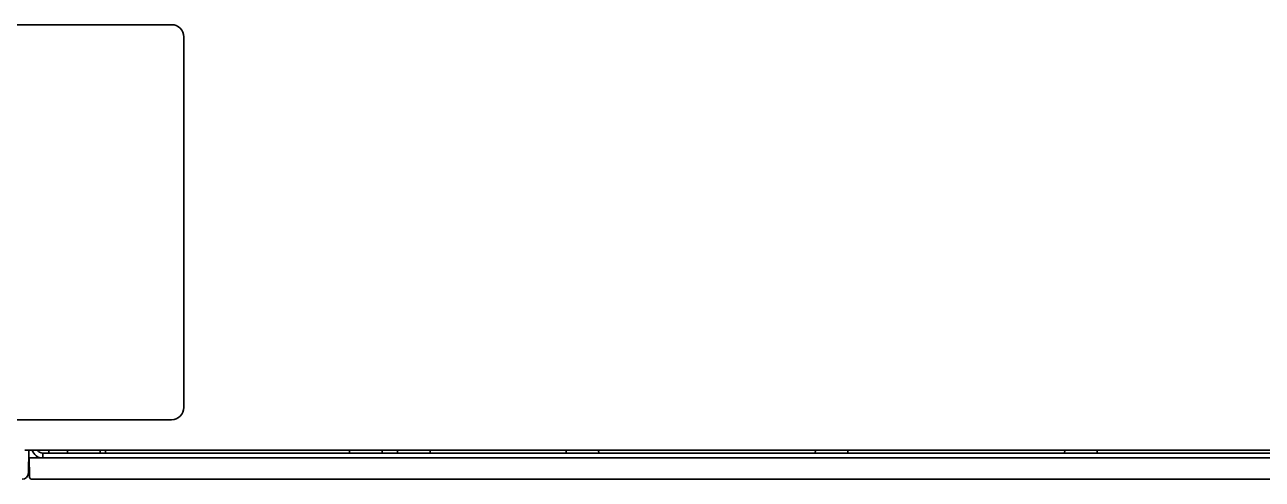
# Model space of a CAD drawing. Extents: x 6769 to 10051, y -94 to 2900.
# Drawn here: x 7773.4 to 7976.9, y 1270.8 to 1345.6 of the extents above; entities that cross this region are included whole.
import ezdxf

# ---------------------------------------------------------------- set-up
doc = ezdxf.new("R2010")
doc.units = 0
doc.header["$LTSCALE"] = 5
doc.layers.add('1', color=7, linetype='CONTINUOUS', true_color=0xffffff)

msp = doc.modelspace()

# ---------------------------------------------------------------- linework, layer by layer
at = {"layer": '1', "color": 7, "linetype": 'Continuous', "lineweight": 35}
for p, q in [((7797.56, 1345.63), (7696.56, 1345.63)), ((7799.56, 1282.63), (7799.56, 1343.63)), ((7696.56, 1280.63), (7797.56, 1280.63)), ((8198.3, 1275.63), (7773.41, 1275.63)), ((7774.08, 1275.63), (7774.01, 1271.81)), ((7774.11, 1274.33), (7775.11, 1274.33)), ((7774.17, 1271.32), (7774.11, 1274.33)), ((7775.11, 1274.33), (7779.18, 1274.33)), ((7776.36, 1275.13), (7781.36, 1275.13)), ((7776.36, 1275.13), (7776.36, 1274.33)), ((7777.36, 1275.13), (7777.36, 1275.63)), ((7781.36, 1274.33), (7779.18, 1274.33)), ((7780.44, 1275.63), (7780.43, 1275.13)), ((7781.36, 1275.13), (8202.26, 1275.13)), ((7781.36, 1274.33), (8202.26, 1274.33)), ((7785.8, 1275.13), (7785.79, 1275.63)), ((7786.7, 1275.13), (7786.69, 1275.63)), ((7826.84, 1275.63), (7826.83, 1275.13)), ((7832.2, 1275.13), (7832.19, 1275.63)), ((7834.71, 1275.63), (7834.71, 1275.13)), ((7840.11, 1275.13), (7840.11, 1275.63)), ((7862.44, 1275.63), (7862.43, 1275.13)), ((7867.8, 1275.13), (7867.79, 1275.63)), ((7903.44, 1275.63), (7903.43, 1275.13)), ((7908.8, 1275.13), (7908.79, 1275.63)), ((7944.44, 1275.63), (7944.43, 1275.13)), ((7949.8, 1275.13), (7949.79, 1275.63)), ((7775.17, 1270.83), (7774.67, 1270.83)), ((8201.06, 1270.83), (7775.17, 1270.83))]:
    msp.add_line(p, q, dxfattribs=at)
for centre, radius, start, end in [((7797.56, 1343.63), 2, 0, 90), ((7797.56, 1282.63), 2, 270, 0), ((7776.36, 1276.13), 1.8, 196.1282, 270), ((7776.36, 1276.13), 1, 210.001, 270), ((7773.01, 1271.83), 1, 270, 359), ((7774.67, 1271.33), 0.5, 181, 270)]:
    msp.add_arc(centre, radius, start, end, dxfattribs=at)

doc.saveas('drawing.dxf')
